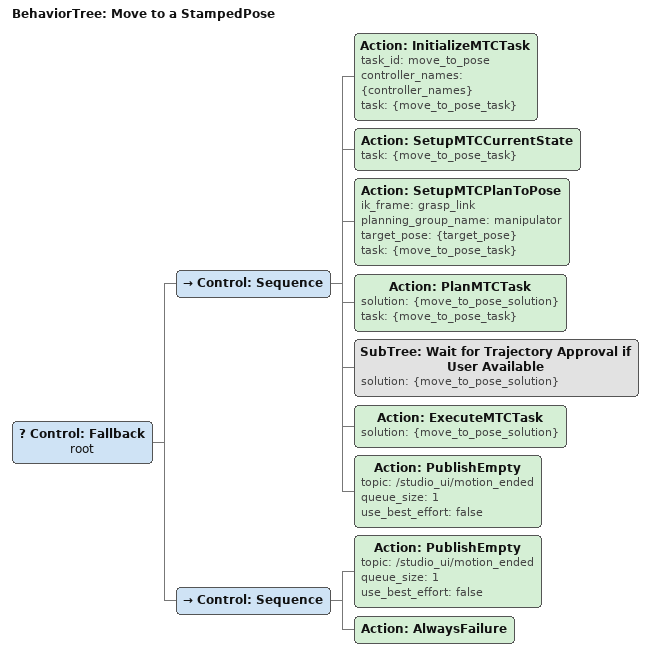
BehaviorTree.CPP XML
<?xml version="1.0" encoding="UTF-8" ?>
<root BTCPP_format="4" main_tree_to_execute="Move to a StampedPose">
  <BehaviorTree ID="Move to a StampedPose">
    <Control ID="Fallback" name="root">
      <Control ID="Sequence">
        <Action
          ID="InitializeMTCTask"
          task_id="move_to_pose"
          controller_names="{controller_names}"
          task="{move_to_pose_task}"
        />
        <Action ID="SetupMTCCurrentState" task="{move_to_pose_task}" />
        <Action
          ID="SetupMTCPlanToPose"
          ik_frame="grasp_link"
          planning_group_name="manipulator"
          target_pose="{target_pose}"
          task="{move_to_pose_task}"
        />
        <Action
          ID="PlanMTCTask"
          solution="{move_to_pose_solution}"
          task="{move_to_pose_task}"
        />
        <SubTree
          ID="Wait for Trajectory Approval if User Available"
          solution="{move_to_pose_solution}"
        />
        <Action ID="ExecuteMTCTask" solution="{move_to_pose_solution}" />
        <Action
          ID="PublishEmpty"
          topic="/studio_ui/motion_ended"
          queue_size="1"
          use_best_effort="false"
        />
      </Control>
      <Control ID="Sequence">
        <Action
          ID="PublishEmpty"
          topic="/studio_ui/motion_ended"
          queue_size="1"
          use_best_effort="false"
        />
        <Action ID="AlwaysFailure" />
      </Control>
    </Control>
  </BehaviorTree>
</root>
